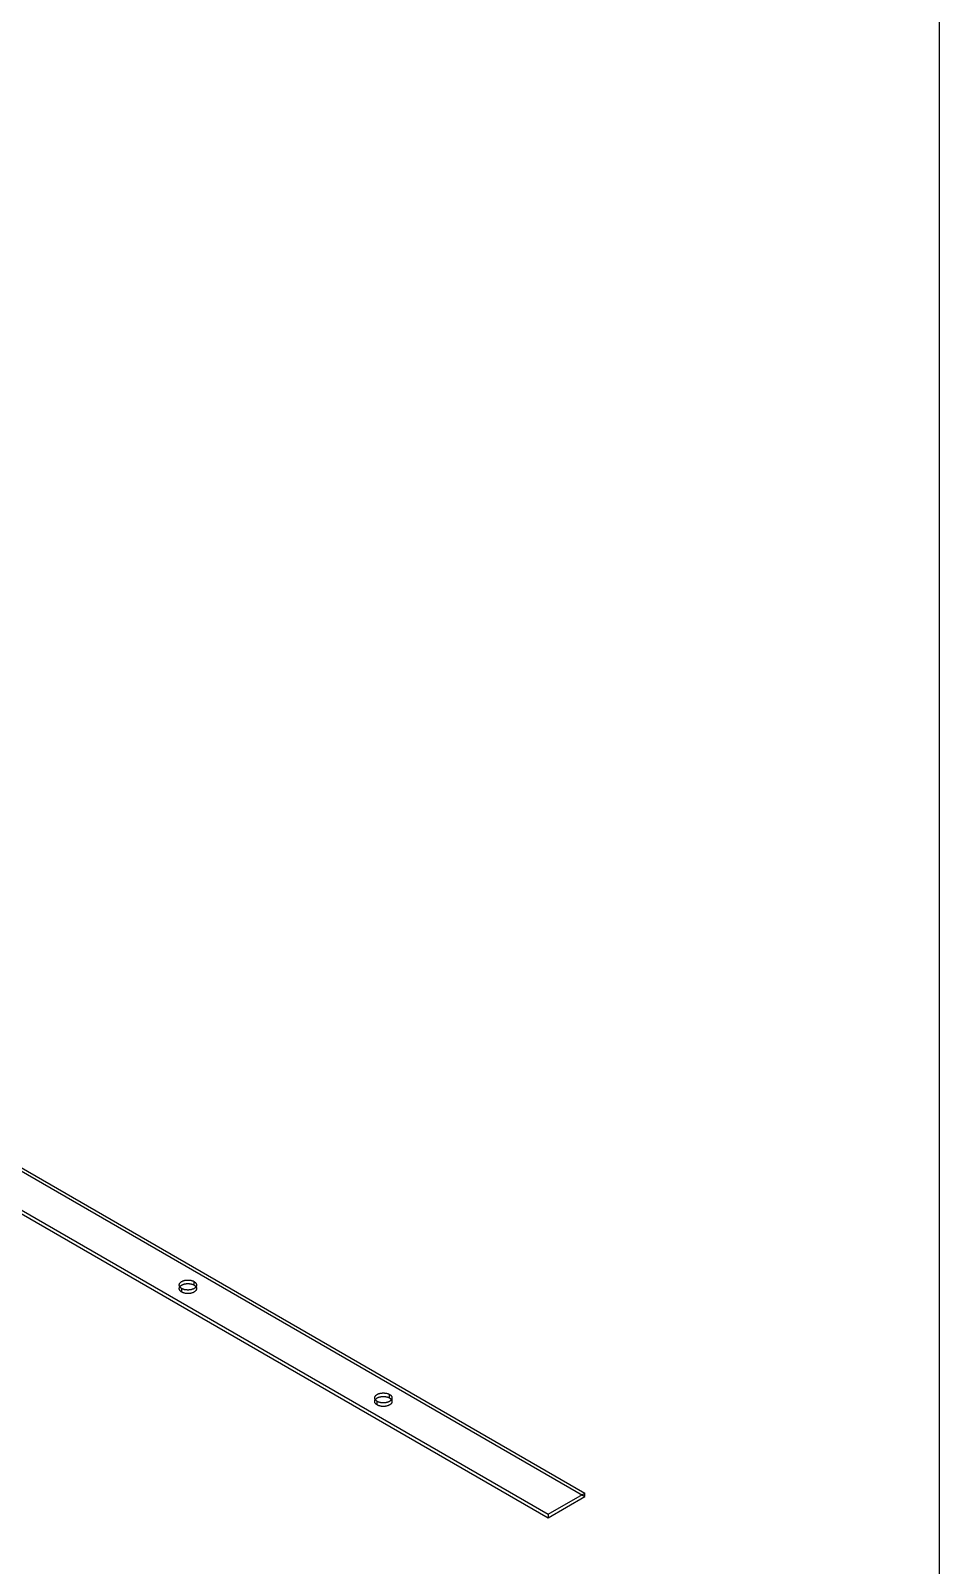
# Model space of a CAD drawing. Header units: inches. Extents: x 1.4 to 100.6, y 1.4 to 64.6.
# Drawn here: x 91.18 to 100.58, y 31.81 to 47.69 of the extents above; entities that cross this region are included whole.
import ezdxf

# ---------------------------------------------------------------- set-up
doc = ezdxf.new("R2010")
doc.units = ezdxf.units.IN
doc.header["$MEASUREMENT"] = 0

msp = doc.modelspace()

# ---------------------------------------------------------------- linework, layer by layer
at = {"layer": 'OUTLINE'}
for p, q in [((100.583, 64.583), (100.583, 1.417)), ((82.38, 40.949), (96.917, 32.556)), ((82.38, 40.913), (96.917, 32.52)), ((82, 40.73), (96.537, 32.337)), ((82, 40.694), (96.537, 32.301)), ((92.719, 34.714), (92.72, 34.717)), ((92.719, 34.712), (92.719, 34.714)), ((92.719, 34.709), (92.719, 34.712)), ((92.719, 34.707), (92.719, 34.709)), ((92.719, 34.704), (92.719, 34.707)), ((92.72, 34.701), (92.719, 34.704)), ((92.719, 34.678), (92.72, 34.68)), ((92.719, 34.675), (92.719, 34.678)), ((92.719, 34.673), (92.719, 34.675)), ((92.719, 34.67), (92.719, 34.673)), ((92.719, 34.667), (92.719, 34.67)), ((92.72, 34.665), (92.719, 34.667)), ((92.72, 34.717), (92.721, 34.719)), ((92.721, 34.699), (92.72, 34.701)), ((92.72, 34.68), (92.721, 34.683)), ((92.721, 34.662), (92.72, 34.665)), ((92.721, 34.719), (92.722, 34.722)), ((92.722, 34.696), (92.721, 34.699)), ((92.721, 34.683), (92.722, 34.685)), ((92.722, 34.66), (92.721, 34.662)), ((92.722, 34.722), (92.723, 34.724)), ((92.723, 34.694), (92.722, 34.696)), ((92.722, 34.685), (92.723, 34.688)), ((92.723, 34.658), (92.722, 34.66)), ((92.723, 34.724), (92.724, 34.726)), ((92.724, 34.692), (92.723, 34.694)), ((92.723, 34.688), (92.724, 34.69)), ((92.724, 34.655), (92.723, 34.658)), ((92.724, 34.726), (92.726, 34.729)), ((92.724, 34.69), (92.726, 34.692)), ((92.726, 34.689), (92.724, 34.692)), ((92.726, 34.653), (92.724, 34.655)), ((92.726, 34.729), (92.728, 34.731)), ((92.726, 34.692), (92.728, 34.695)), ((92.728, 34.687), (92.726, 34.689)), ((92.728, 34.65), (92.726, 34.653)), ((92.728, 34.731), (92.73, 34.733)), ((92.728, 34.695), (92.73, 34.697)), ((92.73, 34.685), (92.728, 34.687)), ((92.73, 34.648), (92.728, 34.65)), ((92.73, 34.733), (92.732, 34.736)), ((92.73, 34.697), (92.732, 34.699)), ((92.732, 34.682), (92.73, 34.685)), ((92.732, 34.646), (92.73, 34.648)), ((92.732, 34.736), (92.734, 34.738)), ((92.732, 34.699), (92.734, 34.701)), ((92.734, 34.68), (92.732, 34.682)), ((92.734, 34.644), (92.732, 34.646)), ((92.734, 34.738), (92.737, 34.74)), ((92.734, 34.701), (92.737, 34.703)), ((92.737, 34.678), (92.734, 34.68)), ((92.737, 34.642), (92.734, 34.644)), ((92.737, 34.74), (92.739, 34.742)), ((92.737, 34.703), (92.739, 34.705)), ((92.739, 34.676), (92.737, 34.678)), ((92.739, 34.64), (92.737, 34.642)), ((92.739, 34.742), (92.742, 34.744)), ((92.739, 34.705), (92.742, 34.707)), ((92.742, 34.674), (92.739, 34.676)), ((92.742, 34.638), (92.739, 34.64)), ((92.742, 34.744), (92.745, 34.746)), ((92.742, 34.707), (92.745, 34.709)), ((92.745, 34.673), (92.742, 34.674)), ((92.745, 34.636), (92.742, 34.638)), ((92.745, 34.746), (92.748, 34.747)), ((92.745, 34.709), (92.748, 34.711)), ((92.745, 34.636), (92.745, 34.673)), ((92.748, 34.671), (92.745, 34.673)), ((92.748, 34.634), (92.745, 34.636)), ((92.748, 34.747), (92.752, 34.749)), ((92.748, 34.711), (92.752, 34.712)), ((92.752, 34.669), (92.748, 34.671)), ((92.752, 34.633), (92.748, 34.634)), ((92.752, 34.749), (92.755, 34.751)), ((92.752, 34.712), (92.755, 34.714)), ((92.755, 34.668), (92.752, 34.669)), ((92.755, 34.631), (92.752, 34.633)), ((92.755, 34.751), (92.759, 34.752)), ((92.755, 34.714), (92.759, 34.715)), ((92.759, 34.666), (92.755, 34.668)), ((92.759, 34.63), (92.755, 34.631)), ((92.759, 34.752), (92.762, 34.753)), ((92.759, 34.715), (92.762, 34.717)), ((92.762, 34.665), (92.759, 34.666)), ((92.762, 34.628), (92.759, 34.63)), ((92.762, 34.753), (92.766, 34.755)), ((92.762, 34.717), (92.766, 34.718)), ((92.766, 34.663), (92.762, 34.665)), ((92.766, 34.627), (92.762, 34.628)), ((92.766, 34.755), (92.77, 34.756)), ((92.766, 34.718), (92.77, 34.719)), ((92.77, 34.662), (92.766, 34.663)), ((92.77, 34.626), (92.766, 34.627)), ((92.77, 34.756), (92.774, 34.757)), ((92.77, 34.719), (92.774, 34.72)), ((92.774, 34.661), (92.77, 34.662)), ((92.774, 34.625), (92.77, 34.626)), ((92.774, 34.757), (92.778, 34.758)), ((92.774, 34.72), (92.778, 34.721)), ((92.778, 34.66), (92.774, 34.661)), ((92.778, 34.624), (92.774, 34.625)), ((92.778, 34.758), (92.782, 34.758)), ((92.778, 34.721), (92.782, 34.722)), ((92.782, 34.66), (92.778, 34.66)), ((92.782, 34.623), (92.778, 34.624)), ((92.782, 34.758), (92.787, 34.759)), ((92.782, 34.722), (92.787, 34.723)), ((92.787, 34.659), (92.782, 34.66)), ((92.787, 34.622), (92.782, 34.623)), ((92.787, 34.759), (92.791, 34.76)), ((92.787, 34.723), (92.791, 34.723)), ((92.791, 34.658), (92.787, 34.659)), ((92.791, 34.622), (92.787, 34.622)), ((92.791, 34.76), (92.795, 34.76)), ((92.791, 34.723), (92.795, 34.724)), ((92.795, 34.658), (92.791, 34.658)), ((92.795, 34.621), (92.791, 34.622)), ((92.795, 34.76), (92.8, 34.76)), ((92.795, 34.724), (92.8, 34.724)), ((92.8, 34.658), (92.795, 34.658)), ((92.8, 34.621), (92.795, 34.621)), ((92.8, 34.76), (92.804, 34.761)), ((92.8, 34.724), (92.804, 34.724)), ((92.804, 34.657), (92.8, 34.658)), ((92.804, 34.621), (92.8, 34.621)), ((92.804, 34.761), (92.808, 34.761)), ((92.804, 34.724), (92.808, 34.724)), ((92.808, 34.657), (92.804, 34.657)), ((92.808, 34.621), (92.804, 34.621)), ((92.808, 34.761), (92.813, 34.761)), ((92.808, 34.724), (92.813, 34.724)), ((92.813, 34.657), (92.808, 34.657)), ((92.813, 34.621), (92.808, 34.621)), ((92.813, 34.761), (92.817, 34.76)), ((92.813, 34.724), (92.817, 34.724)), ((92.817, 34.658), (92.813, 34.657)), ((92.817, 34.621), (92.813, 34.621)), ((92.817, 34.76), (92.822, 34.76)), ((92.817, 34.724), (92.822, 34.724)), ((92.822, 34.658), (92.817, 34.658)), ((92.822, 34.621), (92.817, 34.621)), ((92.822, 34.76), (92.826, 34.76)), ((92.822, 34.724), (92.826, 34.723)), ((92.826, 34.658), (92.822, 34.658)), ((92.826, 34.622), (92.822, 34.621)), ((92.826, 34.76), (92.83, 34.759)), ((92.826, 34.723), (92.83, 34.723)), ((92.83, 34.659), (92.826, 34.658)), ((92.83, 34.622), (92.826, 34.622)), ((92.83, 34.759), (92.834, 34.758)), ((92.83, 34.723), (92.834, 34.722)), ((92.834, 34.66), (92.83, 34.659)), ((92.834, 34.623), (92.83, 34.622)), ((92.834, 34.758), (92.839, 34.758)), ((92.834, 34.722), (92.839, 34.721)), ((92.839, 34.66), (92.834, 34.66)), ((92.839, 34.624), (92.834, 34.623)), ((92.839, 34.758), (92.843, 34.757)), ((92.839, 34.721), (92.843, 34.72)), ((92.843, 34.661), (92.839, 34.66)), ((92.843, 34.625), (92.839, 34.624)), ((92.843, 34.757), (92.847, 34.756)), ((92.843, 34.72), (92.847, 34.719)), ((92.847, 34.662), (92.843, 34.661)), ((92.847, 34.626), (92.843, 34.625)), ((92.847, 34.756), (92.851, 34.755)), ((92.847, 34.719), (92.851, 34.718)), ((92.851, 34.663), (92.847, 34.662)), ((92.851, 34.627), (92.847, 34.626)), ((92.851, 34.755), (92.854, 34.753)), ((92.851, 34.718), (92.854, 34.717)), ((92.854, 34.665), (92.851, 34.663)), ((92.854, 34.628), (92.851, 34.627)), ((92.854, 34.753), (92.858, 34.752)), ((92.854, 34.717), (92.858, 34.715)), ((92.858, 34.666), (92.854, 34.665)), ((92.858, 34.63), (92.854, 34.628)), ((92.858, 34.752), (92.862, 34.751)), ((92.858, 34.715), (92.862, 34.714)), ((92.862, 34.668), (92.858, 34.666)), ((92.862, 34.631), (92.858, 34.63)), ((92.862, 34.751), (92.865, 34.749)), ((92.862, 34.714), (92.865, 34.712)), ((92.865, 34.669), (92.862, 34.668)), ((92.865, 34.633), (92.862, 34.631)), ((92.865, 34.749), (92.869, 34.747)), ((92.865, 34.712), (92.869, 34.711)), ((92.869, 34.671), (92.865, 34.669)), ((92.869, 34.634), (92.865, 34.633)), ((92.869, 34.747), (92.872, 34.746)), ((92.869, 34.711), (92.872, 34.709)), ((92.872, 34.673), (92.869, 34.671)), ((92.872, 34.636), (92.869, 34.634)), ((92.872, 34.709), (92.872, 34.746)), ((92.872, 34.746), (92.875, 34.744)), ((92.872, 34.709), (92.875, 34.707)), ((92.875, 34.674), (92.872, 34.673)), ((92.875, 34.638), (92.872, 34.636)), ((92.875, 34.744), (92.878, 34.742)), ((92.875, 34.707), (92.878, 34.705)), ((92.878, 34.676), (92.875, 34.674)), ((92.878, 34.64), (92.875, 34.638)), ((92.878, 34.742), (92.88, 34.74)), ((92.878, 34.705), (92.88, 34.703)), ((92.88, 34.678), (92.878, 34.676)), ((92.88, 34.642), (92.878, 34.64)), ((92.88, 34.74), (92.883, 34.738)), ((92.88, 34.703), (92.883, 34.701)), ((92.883, 34.68), (92.88, 34.678)), ((92.883, 34.644), (92.88, 34.642)), ((92.883, 34.738), (92.885, 34.736)), ((92.883, 34.701), (92.885, 34.699)), ((92.885, 34.682), (92.883, 34.68)), ((92.885, 34.646), (92.883, 34.644)), ((92.885, 34.736), (92.887, 34.733)), ((92.885, 34.699), (92.887, 34.697)), ((92.887, 34.685), (92.885, 34.682)), ((92.887, 34.648), (92.885, 34.646)), ((92.887, 34.733), (92.889, 34.731)), ((92.887, 34.697), (92.889, 34.695)), ((92.889, 34.687), (92.887, 34.685)), ((92.889, 34.65), (92.887, 34.648)), ((92.889, 34.731), (92.891, 34.729)), ((92.889, 34.695), (92.891, 34.692)), ((92.891, 34.689), (92.889, 34.687)), ((92.891, 34.653), (92.889, 34.65)), ((92.891, 34.729), (92.893, 34.726)), ((92.891, 34.692), (92.893, 34.69)), ((92.893, 34.692), (92.891, 34.689)), ((92.893, 34.655), (92.891, 34.653)), ((92.893, 34.726), (92.894, 34.724)), ((92.894, 34.694), (92.893, 34.692)), ((92.893, 34.69), (92.894, 34.688)), ((92.894, 34.658), (92.893, 34.655)), ((92.894, 34.724), (92.895, 34.722)), ((92.895, 34.696), (92.894, 34.694)), ((92.894, 34.688), (92.895, 34.685)), ((92.895, 34.66), (92.894, 34.658)), ((92.895, 34.722), (92.896, 34.719)), ((92.896, 34.699), (92.895, 34.696)), ((92.895, 34.685), (92.896, 34.683)), ((92.896, 34.662), (92.895, 34.66)), ((92.896, 34.719), (92.897, 34.717)), ((92.897, 34.701), (92.896, 34.699)), ((92.896, 34.683), (92.897, 34.68)), ((92.897, 34.665), (92.896, 34.662)), ((92.897, 34.717), (92.897, 34.714)), ((92.897, 34.714), (92.898, 34.712)), ((92.898, 34.707), (92.897, 34.704)), ((92.897, 34.704), (92.897, 34.701)), ((92.897, 34.68), (92.897, 34.678)), ((92.897, 34.678), (92.898, 34.675)), ((92.898, 34.67), (92.897, 34.667)), ((92.897, 34.667), (92.897, 34.665)), ((92.898, 34.712), (92.898, 34.709)), ((92.898, 34.709), (92.898, 34.707)), ((92.898, 34.675), (92.898, 34.673)), ((92.898, 34.673), (92.898, 34.67)), ((94.741, 33.541), (94.742, 33.544)), ((94.742, 33.539), (94.741, 33.541)), ((94.741, 33.505), (94.742, 33.507)), ((94.742, 33.502), (94.741, 33.505)), ((94.742, 33.549), (94.743, 33.551)), ((94.742, 33.546), (94.742, 33.549)), ((94.742, 33.544), (94.742, 33.546)), ((94.742, 33.536), (94.742, 33.539)), ((94.742, 33.534), (94.742, 33.536)), ((94.743, 33.531), (94.742, 33.534)), ((94.742, 33.512), (94.743, 33.515)), ((94.742, 33.51), (94.742, 33.512)), ((94.742, 33.507), (94.742, 33.51)), ((94.742, 33.5), (94.742, 33.502)), ((94.743, 33.551), (94.744, 33.554)), ((94.744, 33.529), (94.743, 33.531)), ((94.743, 33.515), (94.744, 33.517)), ((94.744, 33.554), (94.745, 33.556)), ((94.745, 33.526), (94.744, 33.529)), ((94.744, 33.517), (94.745, 33.52)), ((94.745, 33.556), (94.747, 33.559)), ((94.747, 33.524), (94.745, 33.526)), ((94.745, 33.52), (94.747, 33.522)), ((94.747, 33.559), (94.748, 33.561)), ((94.747, 33.522), (94.748, 33.525)), ((94.748, 33.522), (94.747, 33.524)), ((94.748, 33.561), (94.75, 33.563)), ((94.748, 33.525), (94.75, 33.527)), ((94.75, 33.519), (94.748, 33.522)), ((94.75, 33.563), (94.752, 33.566)), ((94.75, 33.527), (94.752, 33.529)), ((94.752, 33.517), (94.75, 33.519)), ((94.752, 33.566), (94.754, 33.568)), ((94.752, 33.529), (94.754, 33.531)), ((94.754, 33.515), (94.752, 33.517)), ((94.754, 33.568), (94.757, 33.57)), ((94.754, 33.531), (94.757, 33.533)), ((94.757, 33.513), (94.754, 33.515)), ((94.757, 33.57), (94.759, 33.572)), ((94.757, 33.533), (94.759, 33.536)), ((94.759, 33.511), (94.757, 33.513)), ((94.759, 33.572), (94.762, 33.574)), ((94.759, 33.536), (94.762, 33.538)), ((94.762, 33.509), (94.759, 33.511)), ((94.762, 33.574), (94.765, 33.576)), ((94.762, 33.538), (94.765, 33.539)), ((94.765, 33.507), (94.762, 33.509)), ((94.765, 33.576), (94.768, 33.578)), ((94.765, 33.539), (94.768, 33.541)), ((94.768, 33.505), (94.765, 33.507)), ((94.768, 33.578), (94.771, 33.58)), ((94.768, 33.541), (94.771, 33.543)), ((94.768, 33.468), (94.768, 33.505)), ((94.771, 33.503), (94.768, 33.505)), ((94.771, 33.58), (94.774, 33.581)), ((94.771, 33.543), (94.774, 33.545)), ((94.774, 33.501), (94.771, 33.503)), ((94.774, 33.581), (94.778, 33.583)), ((94.774, 33.545), (94.778, 33.546)), ((94.778, 33.5), (94.774, 33.501)), ((94.778, 33.583), (94.781, 33.584)), ((94.778, 33.546), (94.781, 33.548)), ((94.781, 33.584), (94.785, 33.586)), ((94.781, 33.548), (94.785, 33.549)), ((94.785, 33.586), (94.789, 33.587)), ((94.785, 33.549), (94.789, 33.55)), ((94.789, 33.587), (94.793, 33.588)), ((94.789, 33.55), (94.793, 33.551)), ((94.793, 33.588), (94.797, 33.589)), ((94.793, 33.551), (94.797, 33.553)), ((94.797, 33.589), (94.801, 33.59)), ((94.797, 33.553), (94.801, 33.553)), ((94.801, 33.59), (94.805, 33.591)), ((94.801, 33.553), (94.805, 33.554)), ((94.805, 33.591), (94.809, 33.591)), ((94.805, 33.554), (94.809, 33.555)), ((94.809, 33.591), (94.813, 33.592)), ((94.809, 33.555), (94.813, 33.555)), ((94.813, 33.592), (94.818, 33.592)), ((94.813, 33.555), (94.818, 33.556)), ((94.818, 33.592), (94.822, 33.593)), ((94.818, 33.556), (94.822, 33.556)), ((94.822, 33.593), (94.827, 33.593)), ((94.822, 33.556), (94.827, 33.556)), ((94.827, 33.593), (94.831, 33.593)), ((94.827, 33.556), (94.831, 33.556)), ((94.831, 33.593), (94.835, 33.593)), ((94.831, 33.556), (94.835, 33.556)), ((94.835, 33.593), (94.84, 33.593)), ((94.835, 33.556), (94.84, 33.556)), ((94.84, 33.593), (94.844, 33.592)), ((94.84, 33.556), (94.844, 33.556)), ((94.844, 33.592), (94.848, 33.592)), ((94.844, 33.556), (94.848, 33.555)), ((94.848, 33.592), (94.853, 33.591)), ((94.848, 33.555), (94.853, 33.555)), ((94.853, 33.591), (94.857, 33.591)), ((94.853, 33.555), (94.857, 33.554)), ((94.857, 33.591), (94.861, 33.59)), ((94.857, 33.554), (94.861, 33.553)), ((94.861, 33.59), (94.865, 33.589)), ((94.861, 33.553), (94.865, 33.553)), ((94.865, 33.589), (94.869, 33.588)), ((94.865, 33.553), (94.869, 33.551)), ((94.869, 33.588), (94.873, 33.587)), ((94.869, 33.551), (94.873, 33.55)), ((94.873, 33.587), (94.877, 33.586)), ((94.873, 33.55), (94.877, 33.549)), ((94.877, 33.586), (94.881, 33.584)), ((94.877, 33.549), (94.881, 33.548)), ((94.881, 33.584), (94.884, 33.583)), ((94.881, 33.548), (94.884, 33.546)), ((94.884, 33.583), (94.888, 33.581)), ((94.884, 33.546), (94.888, 33.545)), ((94.888, 33.501), (94.884, 33.5)), ((94.888, 33.581), (94.891, 33.58)), ((94.888, 33.545), (94.891, 33.543)), ((94.891, 33.503), (94.888, 33.501)), ((94.891, 33.58), (94.894, 33.578)), ((94.891, 33.543), (94.894, 33.541)), ((94.894, 33.505), (94.891, 33.503)), ((94.894, 33.578), (94.897, 33.576)), ((94.894, 33.541), (94.894, 33.578)), ((94.894, 33.541), (94.897, 33.539)), ((94.897, 33.507), (94.894, 33.505)), ((94.897, 33.576), (94.9, 33.574)), ((94.897, 33.539), (94.9, 33.538)), ((94.9, 33.509), (94.897, 33.507)), ((94.9, 33.574), (94.903, 33.572)), ((94.9, 33.538), (94.903, 33.536)), ((94.903, 33.511), (94.9, 33.509)), ((94.903, 33.572), (94.905, 33.57)), ((94.903, 33.536), (94.905, 33.533)), ((94.905, 33.513), (94.903, 33.511)), ((94.905, 33.57), (94.908, 33.568)), ((94.905, 33.533), (94.908, 33.531)), ((94.908, 33.515), (94.905, 33.513)), ((94.908, 33.568), (94.91, 33.566)), ((94.908, 33.531), (94.91, 33.529)), ((94.91, 33.517), (94.908, 33.515)), ((94.91, 33.566), (94.912, 33.563)), ((94.91, 33.529), (94.912, 33.527)), ((94.912, 33.519), (94.91, 33.517)), ((94.912, 33.563), (94.914, 33.561)), ((94.912, 33.527), (94.914, 33.525)), ((94.914, 33.522), (94.912, 33.519)), ((94.914, 33.561), (94.915, 33.559)), ((94.914, 33.525), (94.915, 33.522)), ((94.915, 33.524), (94.914, 33.522)), ((94.915, 33.559), (94.917, 33.556)), ((94.917, 33.526), (94.915, 33.524)), ((94.915, 33.522), (94.917, 33.52)), ((94.917, 33.556), (94.918, 33.554)), ((94.918, 33.529), (94.917, 33.526)), ((94.917, 33.52), (94.918, 33.517)), ((94.918, 33.554), (94.919, 33.551)), ((94.919, 33.531), (94.918, 33.529)), ((94.918, 33.517), (94.919, 33.515)), ((94.919, 33.551), (94.919, 33.549)), ((94.919, 33.549), (94.92, 33.546)), ((94.92, 33.536), (94.919, 33.534)), ((94.919, 33.534), (94.919, 33.531)), ((94.919, 33.515), (94.919, 33.512)), ((94.919, 33.512), (94.92, 33.51)), ((94.92, 33.546), (94.92, 33.544)), ((94.92, 33.544), (94.92, 33.541)), ((94.92, 33.541), (94.92, 33.539)), ((94.92, 33.539), (94.92, 33.536)), ((94.92, 33.51), (94.92, 33.507)), ((94.92, 33.507), (94.92, 33.505)), ((94.92, 33.505), (94.92, 33.502)), ((94.92, 33.502), (94.92, 33.5)), ((94.742, 33.497), (94.742, 33.5)), ((94.743, 33.495), (94.742, 33.497)), ((94.744, 33.492), (94.743, 33.495)), ((94.745, 33.49), (94.744, 33.492)), ((94.747, 33.487), (94.745, 33.49)), ((94.748, 33.485), (94.747, 33.487)), ((94.75, 33.483), (94.748, 33.485)), ((94.752, 33.48), (94.75, 33.483)), ((94.754, 33.478), (94.752, 33.48)), ((94.757, 33.476), (94.754, 33.478)), ((94.759, 33.474), (94.757, 33.476)), ((94.762, 33.472), (94.759, 33.474)), ((94.765, 33.47), (94.762, 33.472)), ((94.768, 33.468), (94.765, 33.47)), ((94.771, 33.467), (94.768, 33.468)), ((94.774, 33.465), (94.771, 33.467)), ((94.778, 33.463), (94.774, 33.465)), ((94.781, 33.498), (94.778, 33.5)), ((94.781, 33.462), (94.778, 33.463)), ((94.785, 33.497), (94.781, 33.498)), ((94.785, 33.46), (94.781, 33.462)), ((94.789, 33.496), (94.785, 33.497)), ((94.789, 33.459), (94.785, 33.46)), ((94.793, 33.495), (94.789, 33.496)), ((94.793, 33.458), (94.789, 33.459)), ((94.797, 33.494), (94.793, 33.495)), ((94.797, 33.457), (94.793, 33.458)), ((94.801, 33.493), (94.797, 33.494)), ((94.801, 33.456), (94.797, 33.457)), ((94.805, 33.492), (94.801, 33.493)), ((94.805, 33.455), (94.801, 33.456)), ((94.809, 33.491), (94.805, 33.492)), ((94.809, 33.455), (94.805, 33.455)), ((94.813, 33.491), (94.809, 33.491)), ((94.813, 33.454), (94.809, 33.455)), ((94.818, 33.49), (94.813, 33.491)), ((94.818, 33.454), (94.813, 33.454)), ((94.822, 33.49), (94.818, 33.49)), ((94.822, 33.453), (94.818, 33.454)), ((94.827, 33.49), (94.822, 33.49)), ((94.827, 33.453), (94.822, 33.453)), ((94.831, 33.49), (94.827, 33.49)), ((94.831, 33.453), (94.827, 33.453)), ((94.835, 33.49), (94.831, 33.49)), ((94.835, 33.453), (94.831, 33.453)), ((94.84, 33.49), (94.835, 33.49)), ((94.84, 33.453), (94.835, 33.453)), ((94.844, 33.49), (94.84, 33.49)), ((94.844, 33.454), (94.84, 33.453)), ((94.848, 33.491), (94.844, 33.49)), ((94.848, 33.454), (94.844, 33.454)), ((94.853, 33.491), (94.848, 33.491)), ((94.853, 33.455), (94.848, 33.454)), ((94.857, 33.492), (94.853, 33.491)), ((94.857, 33.455), (94.853, 33.455)), ((94.861, 33.493), (94.857, 33.492)), ((94.861, 33.456), (94.857, 33.455)), ((94.865, 33.494), (94.861, 33.493)), ((94.865, 33.457), (94.861, 33.456)), ((94.869, 33.495), (94.865, 33.494)), ((94.869, 33.458), (94.865, 33.457)), ((94.873, 33.496), (94.869, 33.495)), ((94.873, 33.459), (94.869, 33.458)), ((94.877, 33.497), (94.873, 33.496)), ((94.877, 33.46), (94.873, 33.459)), ((94.881, 33.498), (94.877, 33.497)), ((94.881, 33.462), (94.877, 33.46)), ((94.884, 33.5), (94.881, 33.498)), ((94.884, 33.463), (94.881, 33.462)), ((94.888, 33.465), (94.884, 33.463)), ((94.891, 33.467), (94.888, 33.465)), ((94.894, 33.468), (94.891, 33.467)), ((94.897, 33.47), (94.894, 33.468)), ((94.9, 33.472), (94.897, 33.47)), ((94.903, 33.474), (94.9, 33.472)), ((94.905, 33.476), (94.903, 33.474)), ((94.908, 33.478), (94.905, 33.476)), ((94.91, 33.48), (94.908, 33.478)), ((94.912, 33.483), (94.91, 33.48)), ((94.914, 33.485), (94.912, 33.483)), ((94.915, 33.487), (94.914, 33.485)), ((94.917, 33.49), (94.915, 33.487)), ((94.918, 33.492), (94.917, 33.49)), ((94.919, 33.495), (94.918, 33.492)), ((94.92, 33.5), (94.919, 33.497)), ((94.919, 33.497), (94.919, 33.495)), ((96.537, 32.337), (96.917, 32.556)), ((96.917, 32.52), (96.917, 32.556)), ((96.537, 32.301), (96.917, 32.52)), ((96.537, 32.337), (96.537, 32.301))]:
    msp.add_line(p, q, dxfattribs=at)

doc.saveas('drawing.dxf')
